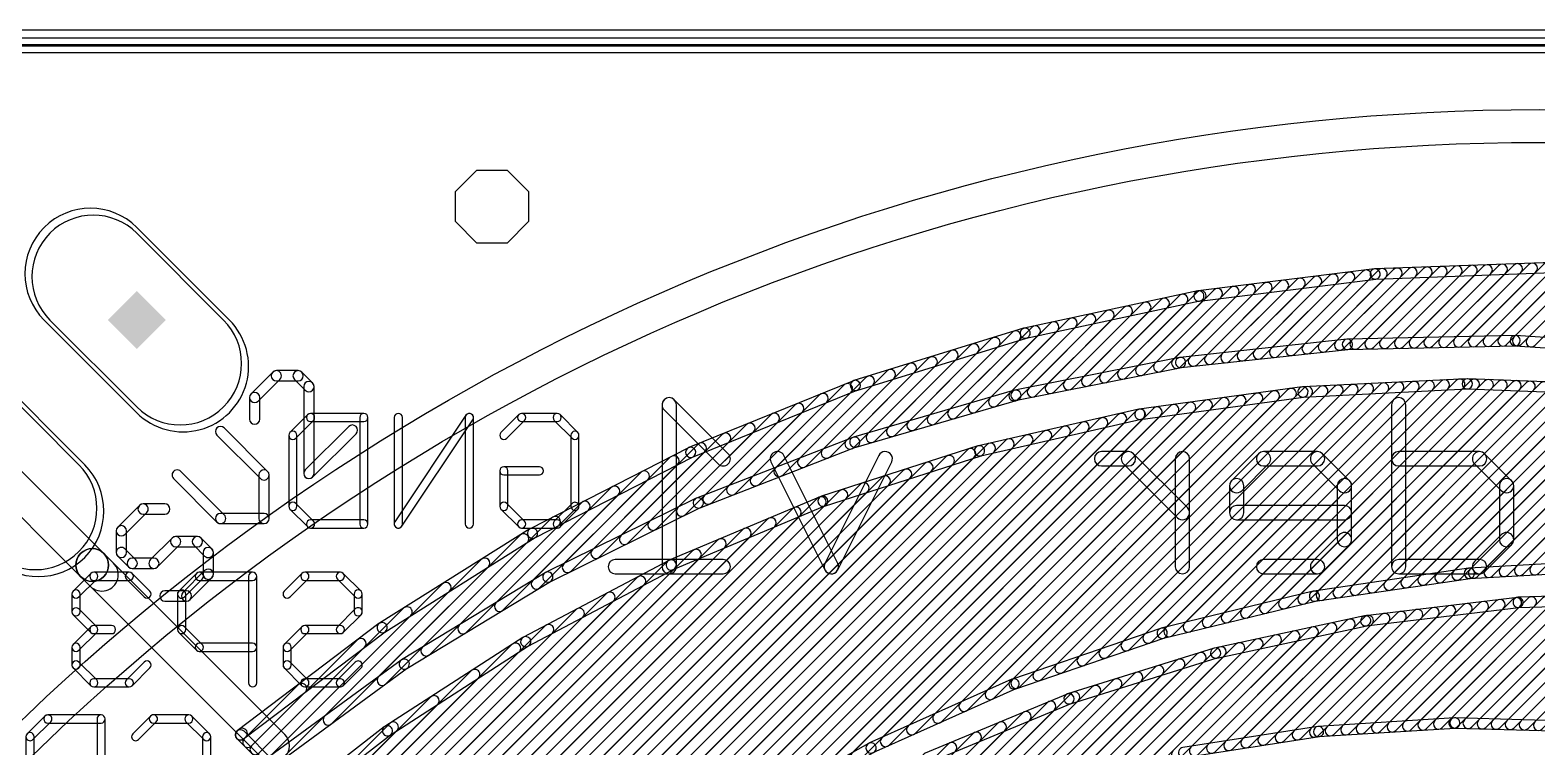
# Model space of a CAD drawing. Extents: x -0.1 to 56.1, y -0.1 to 56.2.
# Drawn here: x 9.27 to 27.97, y 47.3 to 56.19 of the extents above; entities that cross this region are included whole.
import ezdxf

# ---------------------------------------------------------------- set-up
doc = ezdxf.new("R2010")
doc.units = 0
for name, color, linetype in [('1', 22, 'CONTINUOUS'), ('16', 175, 'CONTINUOUS'), ('17', 82, 'CONTINUOUS'), ('18', 82, 'CONTINUOUS'), ('20', 7, 'CONTINUOUS'), ('22', 253, 'CONTINUOUS'), ('25', 253, 'CONTINUOUS'), ('29', 253, 'CONTINUOUS'), ('30', 253, 'CONTINUOUS'), ('41', 22, 'CONTINUOUS'), ('51', 253, 'CONTINUOUS')]:
    doc.layers.add(name, color=color, linetype=linetype)

# ---------------------------------------------------------------- blocks, each defined once
blk = doc.blocks.new('PIE')
blk.add_circle((0, 0), 0.5)
blk = doc.blocks.new('RECT')
blk.add_solid([(-0.5, -0.5), (0.5, -0.5), (-0.5, 0.5), (0.5, 0.5)])
blk = doc.blocks.new('LONGP100')
blk.add_lwpolyline([(-0.5, -0.5), (0.5, -0.5, 1), (0.5, 0.5), (-0.5, 0.5, 1)], format="xyb", close=True)
blk = doc.blocks.new('OCTAGONV')
blk.add_lwpolyline([(-0.5, -0.2071), (-0.5, 0.2071), (-0.2071, 0.5), (0.2071, 0.5), (0.5, 0.2071), (0.5, -0.2071), (0.2071, -0.5), (-0.2071, -0.5)], close=True)

msp = doc.modelspace()

# ---------------------------------------------------------------- linework, layer by layer
at = {"layer": '1'}
for points in [[(0, 55.9111), (56, 55.9111, 1), (56, 56.0889), (0, 56.0889, 1)], [(28.161, 53.3075), (25.9578, 53.2268, 1), (25.9625, 53.0999), (28.1657, 53.1806, 1)], [(26.8573, 52.2714), (27.769, 53.1831, 1), (27.6791, 53.2729), (26.7675, 52.3612, 1)], [(27.0409, 52.2754), (27.9554, 53.1899, 1), (27.8656, 53.2797), (26.951, 52.3652, 1)], [(27.2244, 52.2793), (28.1418, 53.1967, 1), (28.052, 53.2865), (27.1346, 52.3691, 1)], [(27.4079, 52.2832), (28.3183, 53.1936, 1), (28.2285, 53.2834), (27.3181, 52.373, 1)], [(27.5915, 52.2872), (28.4892, 53.1849, 1), (28.3994, 53.2747), (27.5017, 52.377, 1)], [(25.9523, 53.2263), (23.7645, 52.9539, 1), (23.7802, 52.8279), (25.968, 53.1003, 1)], [(24.1526, 52.0812), (25.0739, 53.0025, 1), (24.9841, 53.0923), (24.0628, 52.171, 1)], [(24.3542, 52.1032), (25.279, 53.028, 1), (25.1892, 53.1178), (24.2644, 52.193, 1)], [(24.5558, 52.1252), (25.4842, 53.0536, 1), (25.3944, 53.1434), (24.466, 52.215, 1)], [(24.7574, 52.1472), (25.6893, 53.0791, 1), (25.5995, 53.1689), (24.6676, 52.237, 1)], [(24.9591, 52.1692), (25.8945, 53.1047, 1), (25.8047, 53.1945), (24.8692, 52.259, 1)], [(25.1607, 52.1912), (26.091, 53.1216, 1), (26.0012, 53.2114), (25.0709, 52.281, 1)], [(25.3623, 52.2132), (26.2774, 53.1284, 1), (26.1876, 53.2182), (25.2725, 52.303, 1)], [(25.5639, 52.2352), (26.4639, 53.1352, 1), (26.3741, 53.225), (25.4741, 52.325, 1)], [(25.7561, 52.2478), (26.6503, 53.1421, 1), (26.5605, 53.2319), (25.6663, 52.3376, 1)], [(25.9396, 52.2518), (26.8368, 53.1489, 1), (26.747, 53.2387), (25.8498, 52.3416, 1)], [(26.1232, 52.2557), (27.0232, 53.1557, 1), (26.9334, 53.2455), (26.0334, 52.3455, 1)], [(26.3067, 52.2596), (27.2096, 53.1626, 1), (27.1198, 53.2524), (26.2169, 52.3494, 1)], [(26.4902, 52.2636), (27.3961, 53.1694, 1), (27.3063, 53.2592), (26.4004, 52.3534, 1)], [(26.6738, 52.2675), (27.5825, 53.1762, 1), (27.4927, 53.266), (26.584, 52.3573, 1)], [(27.7724, 52.2885), (28.6602, 53.1763, 1), (28.5704, 53.2661), (27.6826, 52.3783, 1)], [(27.9409, 52.2774), (28.8311, 53.1676, 1), (28.7413, 53.2574), (27.8511, 52.3672, 1)], [(23.7591, 52.953), (21.6034, 52.4909, 1), (21.63, 52.3667), (23.7857, 52.8288, 1)], [(22.8708, 51.8771), (23.8429, 52.8492, 1), (23.7531, 52.939), (22.781, 51.9669, 1)], [(23.0949, 51.9215), (24.0481, 52.8747, 1), (23.9583, 52.9645), (23.0051, 52.0113, 1)], [(23.319, 51.966), (24.2532, 52.9003, 1), (24.1634, 52.9901), (23.2292, 52.0558, 1)], [(23.5431, 52.0105), (24.4584, 52.9258, 1), (24.3686, 53.0156), (23.4533, 52.1003, 1)], [(23.7494, 52.0372), (24.6636, 52.9514, 1), (24.5737, 53.0412), (23.6596, 52.127, 1)], [(23.951, 52.0592), (24.8687, 52.9769, 1), (24.7789, 53.0667), (23.8612, 52.149, 1)], [(21.9745, 51.6991), (22.9314, 52.6561, 1), (22.8416, 52.7459), (21.8847, 51.7889, 1)], [(22.1986, 51.7436), (23.16, 52.7051, 1), (23.0702, 52.7949), (22.1088, 51.8334, 1)], [(22.4227, 51.7881), (23.3886, 52.7541, 1), (23.2988, 52.8439), (22.3329, 51.8779, 1)], [(22.6467, 51.8326), (23.6173, 52.8031, 1), (23.5275, 52.8929), (22.5569, 51.9224, 1)], [(21.0169, 51.46), (22.017, 52.4601, 1), (21.9272, 52.5499), (20.9271, 51.5498, 1)], [(21.2702, 51.5337), (22.2456, 52.5091, 1), (22.1558, 52.5989), (21.1804, 51.6235, 1)], [(21.5236, 51.6074), (22.4742, 52.5581, 1), (22.3844, 52.6479), (21.4338, 51.6972, 1)], [(21.7504, 51.6546), (22.7028, 52.6071, 1), (22.613, 52.6969), (21.6606, 51.7444, 1)], [(21.598, 52.4895), (19.4908, 51.8412, 1), (19.5281, 51.7198), (21.6353, 52.3681, 1)], [(20.2569, 51.2388), (21.2866, 52.2685, 1), (21.1968, 52.3583), (20.1671, 51.3286, 1)], [(20.5102, 51.3125), (21.546, 52.3483, 1), (21.4562, 52.4381), (20.4204, 51.4023, 1)], [(20.7635, 51.3862), (21.7884, 52.411, 1), (21.6986, 52.5008), (20.6737, 51.476, 1)], [(25.6173, 52.2272), (27.6996, 52.2718, 1), (27.6969, 52.3988), (25.6146, 52.3542, 1)], [(27.6941, 52.272), (29.7724, 52.1349, 1), (29.7807, 52.2616), (27.7024, 52.3987, 1)], [(19.7502, 51.0913), (20.7678, 52.1089, 1), (20.678, 52.1987), (19.6604, 51.1811, 1)], [(20.0035, 51.165), (21.0272, 52.1887, 1), (20.9374, 52.2785), (19.9137, 51.2548, 1)], [(23.5523, 52.0016), (25.6228, 52.2276, 1), (25.609, 52.3538), (23.5385, 52.1279, 1)], [(19.1951, 50.8954), (20.249, 51.9493, 1), (20.1592, 52.0391), (19.1053, 50.9852, 1)], [(19.4888, 51.0095), (20.5084, 52.0291, 1), (20.4186, 52.1189), (19.399, 51.0993, 1)], [(21.5148, 51.597), (23.5578, 52.0025, 1), (23.533, 52.1271), (21.4901, 51.7215, 1)], [(19.4855, 51.8394), (17.4428, 51.0099, 1), (17.4906, 50.8923), (19.5333, 51.7217, 1)], [(18.3141, 50.5532), (19.457, 51.6961, 1), (19.3672, 51.7859), (18.2243, 50.643, 1)], [(18.6078, 50.6673), (19.7302, 51.7897, 1), (19.6404, 51.8795), (18.518, 50.7571, 1)], [(18.9014, 50.7814), (19.9896, 51.8695, 1), (19.8998, 51.9593), (18.8116, 50.8712, 1)], [(22.6412, 48.4145), (25.9215, 51.6948, 1), (25.8317, 51.7846), (22.5514, 48.5043, 1)], [(22.9142, 48.5079), (26.1104, 51.7041, 1), (26.0206, 51.7939), (22.8244, 48.5977, 1)], [(23.1872, 48.6013), (26.2993, 51.7134, 1), (26.2094, 51.8032), (23.0974, 48.6911, 1)], [(23.4474, 48.6819), (26.4881, 51.7226, 1), (26.3983, 51.8124), (23.3576, 48.7717, 1)], [(23.6846, 48.7395), (26.677, 51.7319, 1), (26.5872, 51.8217), (23.5948, 48.8293, 1)], [(23.9218, 48.7971), (26.8659, 51.7412, 1), (26.7761, 51.831), (23.832, 48.8869, 1)], [(24.159, 48.8547), (27.0548, 51.7505, 1), (26.965, 51.8403), (24.0692, 48.9445, 1)], [(24.3962, 48.9123), (27.2356, 51.7517, 1), (27.1458, 51.8415), (24.3064, 49.0021, 1)], [(24.6334, 48.9699), (27.4086, 51.7451, 1), (27.3188, 51.8349), (24.5436, 49.0597, 1)], [(24.8706, 49.0275), (27.5816, 51.7385, 1), (27.4918, 51.8283), (24.7808, 49.1173, 1)], [(25.1079, 49.0851), (27.7546, 51.7319, 1), (27.6648, 51.8217), (25.0181, 49.1749, 1)], [(25.0672, 51.6364), (27.1064, 51.7365, 1), (27.1002, 51.8634), (25.061, 51.7633, 1)], [(25.3346, 49.1323), (27.9276, 51.7252, 1), (27.8378, 51.8151), (25.2448, 49.2221, 1)], [(25.5454, 49.1635), (28.1006, 51.7186, 1), (28.0108, 51.8084), (25.4556, 49.2533, 1)], [(25.7562, 49.1946), (28.2735, 51.712, 1), (28.1837, 51.8018), (25.6664, 49.2844, 1)], [(25.9669, 49.2258), (28.4465, 51.7054, 1), (28.3567, 51.7952), (25.8771, 49.3156, 1)], [(26.1777, 49.257), (28.6195, 51.6988, 1), (28.5297, 51.7886), (26.0879, 49.3468, 1)], [(26.3885, 49.2881), (28.7925, 51.6922, 1), (28.7027, 51.782), (26.2987, 49.3779, 1)], [(27.1009, 51.7365), (29.141, 51.6585, 1), (29.1459, 51.7854), (27.1057, 51.8634, 1)], [(18.0204, 50.4391), (19.1546, 51.5733, 1), (19.0648, 51.6631), (17.9306, 50.5289, 1)], [(19.5204, 51.0162), (21.5202, 51.5983, 1), (21.4847, 51.7202), (19.4849, 51.1382, 1)], [(19.9276, 47.3174), (24.131, 51.5208, 1), (24.0412, 51.6106), (19.8378, 47.4072, 1)], [(20.2529, 47.4631), (24.3392, 51.5494, 1), (24.2494, 51.6392), (20.1631, 47.5529, 1)], [(20.5782, 47.6088), (24.5473, 51.5779, 1), (24.4575, 51.6677), (20.4884, 47.6986, 1)], [(20.9035, 47.7544), (24.7555, 51.6065, 1), (24.6657, 51.6963), (20.8137, 47.8442, 1)], [(21.2288, 47.9001), (24.9637, 51.635, 1), (24.8738, 51.7248), (21.139, 47.9899, 1)], [(21.5491, 48.0409), (25.166, 51.6577, 1), (25.0762, 51.7476), (21.4593, 48.1307, 1)], [(21.8222, 48.1343), (25.3549, 51.667, 1), (25.2651, 51.7568), (21.7324, 48.2241, 1)], [(22.0952, 48.2277), (25.5437, 51.6763, 1), (25.4539, 51.7661), (22.0054, 48.3175, 1)], [(22.3682, 48.3211), (25.7326, 51.6856, 1), (25.6428, 51.7754), (22.2784, 48.4109, 1)], [(23.0501, 51.3595), (25.0727, 51.6369, 1), (25.0555, 51.7628), (23.0328, 51.4853, 1)], [(26.5992, 49.3193), (28.9655, 51.6856, 1), (28.8757, 51.7754), (26.5094, 49.4091, 1)], [(26.81, 49.3505), (29.1385, 51.6789, 1), (29.0487, 51.7687), (26.7202, 49.4403, 1)], [(27.0208, 49.3816), (29.3019, 51.6627, 1), (29.2121, 51.7525), (26.931, 49.4714, 1)], [(27.2259, 49.4072), (29.4614, 51.6426, 1), (29.3716, 51.7324), (27.1361, 49.497, 1)], [(27.4161, 49.4177), (29.6209, 51.6225, 1), (29.531, 51.7123), (27.3263, 49.5075, 1)], [(27.6062, 49.4283), (29.7803, 51.6024, 1), (29.6905, 51.6922), (27.5164, 49.5181, 1)], [(27.7964, 49.4388), (29.9398, 51.5822, 1), (29.85, 51.672), (27.7066, 49.5286, 1)], [(27.9865, 49.4493), (30.0993, 51.5621, 1), (30.0095, 51.6519), (27.8967, 49.5391, 1)], [(17.2866, 45.7541), (22.8582, 51.3256, 1), (22.7684, 51.4154), (17.1968, 45.8439, 1)], [(17.3975, 50.1755), (18.5498, 51.3278, 1), (18.46, 51.4176), (17.3077, 50.2653, 1)], [(17.7267, 50.3251), (18.8522, 51.4505, 1), (18.7624, 51.5403), (17.6369, 50.4149, 1)], [(17.8658, 46.1536), (23.0902, 51.378, 1), (23.0004, 51.4678), (17.776, 46.2434, 1)], [(18.3317, 46.4399), (23.2984, 51.4066, 1), (23.2086, 51.4964), (18.2419, 46.5297, 1)], [(18.7424, 46.671), (23.5066, 51.4351, 1), (23.4168, 51.525), (18.6526, 46.7608, 1)], [(19.153, 46.902), (23.7147, 51.4637, 1), (23.6249, 51.5535), (19.0632, 46.9918, 1)], [(19.5637, 47.133), (23.9229, 51.4923, 1), (23.8331, 51.5821), (19.4739, 47.2229, 1)], [(21.0647, 50.9078), (23.0555, 51.3605, 1), (23.0273, 51.4843), (21.0365, 51.0317, 1)], [(4.9814, 33.9877), (22.1608, 51.1671, 1), (22.071, 51.2569), (4.8916, 34.0775, 1)], [(15.8427, 44.6693), (22.3933, 51.2199, 1), (22.3035, 51.3097), (15.7529, 44.7591, 1)], [(16.7075, 45.3545), (22.6258, 51.2728, 1), (22.536, 51.3626), (16.6177, 45.4443, 1)], [(17.0435, 50.0011), (18.2474, 51.205, 1), (18.1576, 51.2948), (16.9537, 50.0909, 1)], [(5.0334, 34.2192), (21.9284, 51.1142, 1), (21.8386, 51.204), (4.9436, 34.309, 1)], [(5.0853, 34.4508), (21.6959, 51.0614, 1), (21.6061, 51.1512), (4.9955, 34.5406, 1)], [(5.1373, 34.6823), (21.4635, 51.0085, 1), (21.3737, 51.0983), (5.0475, 34.7721, 1)], [(5.1892, 34.9139), (21.231, 50.9556, 1), (21.1412, 51.0454), (5.0994, 35.0037, 1)], [(16.3355, 49.6523), (17.6427, 50.9594, 1), (17.5529, 51.0492), (16.2457, 49.7421, 1)], [(16.6895, 49.8267), (17.9451, 51.0822, 1), (17.8553, 51.172), (16.5997, 49.9165, 1)], [(17.5841, 50.2639), (19.5256, 51.018, 1), (19.4796, 51.1364), (17.5381, 50.3823, 1)], [(5.2613, 35.1656), (20.9851, 50.8894, 1), (20.8953, 50.9792), (5.1715, 35.2554, 1)], [(5.3451, 35.429), (20.7205, 50.8044, 1), (20.6307, 50.8942), (5.2553, 35.5188, 1)], [(8.6524, 50.6524), (9.8958, 49.4089, 1), (10.1832, 49.6963), (8.9397, 50.9397, 1)], [(17.4378, 51.0076), (15.4751, 50.0033, 1), (15.533, 49.8903), (17.4956, 50.8946, 1)], [(15.9815, 49.4779), (17.3032, 50.7996, 1), (17.2134, 50.8894), (15.8917, 49.5677, 1)], [(19.1262, 50.2848), (21.07, 50.9093, 1), (21.0312, 51.0302), (19.0874, 50.4057, 1)], [(5.4289, 35.6923), (20.4559, 50.7193, 1), (20.3661, 50.8091), (5.3391, 35.7821, 1)], [(5.5126, 35.9557), (20.1913, 50.6343, 1), (20.1015, 50.7241), (5.4228, 36.0455, 1)], [(15.5957, 49.2717), (16.9354, 50.6114, 1), (16.8456, 50.7012), (15.5059, 49.3615, 1)], [(5.5964, 36.2191), (19.9267, 50.5493, 1), (19.8369, 50.6391), (5.5066, 36.3089, 1)], [(5.6802, 36.4825), (19.662, 50.4643, 1), (19.5722, 50.5541), (5.5904, 36.5723, 1)], [(5.7639, 36.7458), (19.3974, 50.3793, 1), (19.3076, 50.4691), (5.6741, 36.8356, 1)], [(15.1395, 48.9951), (16.5676, 50.4231, 1), (16.4778, 50.5129), (15.0497, 49.0849, 1)], [(5.8588, 37.0203), (19.1296, 50.2911, 1), (19.0398, 50.3809), (5.769, 37.1101, 1)], [(14.6834, 48.7185), (16.1998, 50.2349, 1), (16.11, 50.3247), (14.5936, 48.8083, 1)], [(15.7208, 49.3457), (17.5892, 50.2661, 1), (17.533, 50.38), (15.6647, 49.4596, 1)], [(17.2495, 49.4952), (19.1314, 50.2867, 1), (19.0822, 50.4038), (17.2002, 49.6123, 1)], [(5.9874, 37.3285), (18.8196, 50.1607, 1), (18.7298, 50.2505), (5.8976, 37.4183, 1)], [(6.1159, 37.6366), (18.5096, 50.0303, 1), (18.4198, 50.1201), (6.0261, 37.7264, 1)], [(14.2272, 48.442), (15.8319, 50.0467, 1), (15.7421, 50.1365), (14.1374, 48.5318, 1)], [(6.2445, 37.9448), (18.1997, 49.9, 1), (18.1099, 49.9898), (6.1547, 38.0346, 1)], [(15.4703, 50.0006), (13.6027, 48.8291, 1), (13.6701, 48.7215), (15.5378, 49.893, 1)], [(13.6833, 48.0777), (15.4378, 49.8322, 1), (15.348, 49.922), (13.5935, 48.1675, 1)], [(6.373, 38.2529), (17.8897, 49.7696, 1), (17.7999, 49.8594), (6.2832, 38.3427, 1)], [(6.5016, 38.5611), (17.5797, 49.6392, 1), (17.4899, 49.729), (6.4118, 38.6509, 1)], [(12.4282, 47.4512), (10.1832, 49.6963, 1), (9.8958, 49.4089), (12.1409, 47.1639, 1)], [(10.3032, 49.5763), (10.1832, 49.6963, 1), (9.8958, 49.4089), (10.0158, 49.2889, 1)], [(6.6394, 38.8785), (17.2697, 49.5089, 1), (17.1799, 49.5987), (6.5496, 38.9683, 1)], [(13.0116, 47.5856), (14.9559, 49.5299, 1), (14.8661, 49.6197), (12.9218, 47.6754, 1)], [(15.4486, 48.5451), (17.2545, 49.4976, 1), (17.1952, 49.6099), (15.3894, 48.6574, 1)], [(29.0665, 49.6202), (27.1258, 49.5126, 1), (27.1328, 49.3858), (29.0735, 49.4934, 1)], [(6.8369, 39.2557), (16.8897, 49.3084, 1), (16.7999, 49.3982), (6.7471, 39.3455, 1)], [(13.9446, 48.2685), (15.7257, 49.3483, 1), (15.6598, 49.4569), (13.8788, 48.3771, 1)], [(27.12, 49.512), (25.1972, 49.2277, 1), (25.2158, 49.1021), (27.1386, 49.3864, 1)], [(7.0345, 39.6328), (16.5096, 49.1079, 1), (16.4198, 49.1977), (6.9446, 39.7226, 1)], [(12.3399, 47.0935), (14.4741, 49.2277, 1), (14.3843, 49.3175), (12.2501, 47.1833, 1)], [(25.1915, 49.2266), (23.3027, 48.7679, 1), (23.3327, 48.6445), (25.2215, 49.1032, 1)], [(27.1584, 47.5436), (28.6843, 49.0695, 1), (28.5945, 49.1593), (27.0686, 47.6334, 1)], [(27.333, 47.5386), (28.8692, 49.0748, 1), (28.7794, 49.1646), (27.2432, 47.6284, 1)], [(27.5077, 47.5337), (29.0541, 49.08, 1), (28.9643, 49.1698), (27.4179, 47.6235, 1)], [(27.6824, 47.5287), (29.2389, 49.0853, 1), (29.1491, 49.1751), (27.5926, 47.6185, 1)], [(29.637, 49.2064), (27.7326, 49.152, 1), (27.7362, 49.0251), (29.6406, 49.0794, 1)], [(27.857, 47.5238), (29.4238, 49.0906, 1), (29.334, 49.1804), (27.7672, 47.6136, 1)], [(28.0317, 47.5188), (29.6087, 49.0959, 1), (29.5189, 49.1857), (27.9419, 47.6086, 1)], [(7.232, 40.0099), (16.1295, 48.9074, 1), (16.0397, 48.9972), (7.1422, 40.0997, 1)], [(12.1951, 47.1283), (13.9922, 48.9254, 1), (13.9024, 49.0152), (12.1053, 47.2181, 1)], [(25.0396, 47.4005), (26.5325, 48.8934, 1), (26.4427, 48.9832), (24.9498, 47.4903, 1)], [(25.2524, 47.4336), (26.7368, 48.918, 1), (26.647, 49.0078), (25.1626, 47.5234, 1)], [(25.4491, 47.4507), (26.941, 48.9426, 1), (26.8512, 49.0324), (25.3593, 47.5405, 1)], [(25.6408, 47.4628), (27.1452, 48.9672, 1), (27.0554, 49.057), (25.551, 47.5526, 1)], [(25.8325, 47.4749), (27.3494, 48.9918, 1), (27.2596, 49.0816), (25.7427, 47.5647, 1)], [(27.7268, 49.1516), (25.8353, 48.9236, 1), (25.8505, 48.7975), (27.742, 49.0255, 1)], [(26.0242, 47.487), (27.5536, 49.0165, 1), (27.4638, 49.1063), (25.9344, 47.5768, 1)], [(26.2159, 47.4991), (27.7579, 49.0411, 1), (27.6681, 49.1309), (26.1261, 47.5889, 1)], [(26.4076, 47.5112), (27.9448, 49.0484, 1), (27.855, 49.1382), (26.3178, 47.601, 1)], [(26.5993, 47.5233), (28.1297, 49.0537, 1), (28.0399, 49.1435), (26.5095, 47.6131, 1)], [(26.7911, 47.5355), (28.3145, 49.0589, 1), (28.2247, 49.1487), (26.7013, 47.6253, 1)], [(26.9828, 47.5476), (28.4994, 49.0642, 1), (28.4096, 49.154), (26.893, 47.6374, 1)], [(7.4295, 40.387), (15.7494, 48.7069, 1), (15.6596, 48.7967), (7.3397, 40.4768, 1)], [(13.5981, 48.8259), (11.8397, 47.4961, 1), (11.9163, 47.3948), (13.6747, 48.7246, 1)], [(23.9759, 47.2348), (25.4664, 48.7252, 1), (25.3766, 48.815), (23.8861, 47.3246, 1)], [(25.8295, 48.9226), (23.9667, 48.5229, 1), (23.9934, 48.3987), (25.8562, 48.7985, 1)], [(24.1887, 47.2679), (25.6951, 48.7743, 1), (25.6052, 48.8641), (24.0989, 47.3577, 1)], [(24.4014, 47.3011), (25.9199, 48.8195, 1), (25.8301, 48.9093), (24.3116, 47.3909, 1)], [(24.6141, 47.3342), (26.1241, 48.8441, 1), (26.0343, 48.934), (24.5243, 47.424, 1)], [(24.8269, 47.3673), (26.3283, 48.8688, 1), (26.2385, 48.9586), (24.7371, 47.4571, 1)], [(12.1053, 47.2181), (13.4199, 48.5327, 1), (13.3301, 48.6225), (12.0155, 47.3079, 1)], [(13.7375, 47.4416), (15.4534, 48.5479, 1), (15.3846, 48.6546), (13.6687, 47.5483, 1)], [(23.2972, 48.7663), (21.4581, 48.1371, 1), (21.4993, 48.017), (23.3383, 48.6462, 1)], [(23.0609, 47.0382), (24.5517, 48.529, 1), (24.4619, 48.6188), (22.9711, 47.128, 1)], [(23.3007, 47.0984), (24.7804, 48.578, 1), (24.6905, 48.6678), (23.2109, 47.1882, 1)], [(23.5405, 47.1586), (25.009, 48.6271, 1), (24.9192, 48.7169), (23.4507, 47.2484, 1)], [(23.7632, 47.2017), (25.2377, 48.6762, 1), (25.1479, 48.766), (23.6734, 47.2915, 1)], [(7.6687, 40.8059), (15.3381, 48.4752, 1), (15.2483, 48.565), (7.5789, 40.8957, 1)], [(23.9611, 48.5214), (22.1426, 47.9533, 1), (22.1804, 47.8321), (23.999, 48.4002, 1)], [(22.3415, 46.8576), (23.843, 48.3591, 1), (23.7532, 48.4489), (22.2517, 46.9474, 1)], [(22.5813, 46.9178), (24.0943, 48.4308, 1), (24.0045, 48.5206), (22.4915, 47.0076, 1)], [(22.8211, 46.978), (24.323, 48.4799, 1), (24.2332, 48.5697), (22.7313, 47.0678, 1)], [(7.9888, 41.3056), (14.8326, 48.1493, 1), (14.7428, 48.2391), (7.899, 41.3954, 1)], [(12.269, 47.0407), (13.9492, 48.2716, 1), (13.8742, 48.374), (12.194, 47.1431, 1)], [(21.8429, 46.7183), (23.3206, 48.1959, 1), (23.2308, 48.2857), (21.7531, 46.8081, 1)], [(22.1017, 46.7974), (23.5818, 48.2775, 1), (23.492, 48.3673), (22.0119, 46.8872, 1)], [(12.0155, 47.3079), (12.683, 47.9754, 1), (12.5932, 48.0652), (11.9257, 47.3977, 1)], [(21.4527, 48.135), (19.6788, 47.3406, 1), (19.7308, 47.2247), (21.5047, 48.0191, 1)], [(21.013, 46.4272), (22.5369, 47.9511, 1), (22.4471, 48.0409), (20.9232, 46.517, 1)], [(21.2897, 46.5242), (22.7982, 48.0327, 1), (22.7083, 48.1225), (21.1999, 46.614, 1)], [(21.5663, 46.6212), (23.0594, 48.1143, 1), (22.9696, 48.2041), (21.4765, 46.711, 1)], [(8.309, 41.8053), (14.327, 47.8234, 1), (14.2372, 47.9132), (8.2192, 41.8951, 1)], [(22.1371, 47.9513), (20.378, 47.2196, 1), (20.4268, 47.1023), (22.1859, 47.8341, 1)], [(20.7364, 46.3301), (22.2757, 47.8695, 1), (22.1859, 47.9593), (20.6466, 46.4199, 1)], [(20.1432, 46.0961), (21.6729, 47.6259, 1), (21.5831, 47.7157), (20.0534, 46.186, 1)], [(20.4598, 46.2331), (21.9805, 47.7538, 1), (21.8907, 47.8436), (20.37, 46.3229, 1)], [(8.6291, 42.305), (13.8215, 47.4975, 1), (13.7317, 47.5873), (8.5393, 42.3948, 1)], [(11.8331, 47.4005), (12.1866, 47.047, 1), (12.2764, 47.1368), (11.9229, 47.4903, 1)], [(11.9257, 47.3977), (11.9461, 47.4181, 1), (11.8563, 47.5079), (11.8359, 47.4875, 1)], [(12.129, 46.1932), (13.742, 47.4448, 1), (13.6642, 47.5451), (12.0512, 46.2935, 1)], [(19.8124, 45.9449), (21.3654, 47.498, 1), (21.2756, 47.5878), (19.7226, 46.0347, 1)], [(23.5936, 47.1629), (25.2677, 47.4236, 1), (25.2481, 47.5491), (23.5741, 47.2884, 1)], [(25.2619, 47.423), (26.9527, 47.5298, 1), (26.9447, 47.6565), (25.2539, 47.5497, 1)], [(26.9469, 47.5297), (28.6405, 47.4817, 1), (28.6441, 47.6086), (26.9505, 47.6566, 1)], [(19.6737, 47.338), (17.9797, 46.3849, 1), (18.042, 46.2742), (19.7359, 47.2273, 1)], [(19.1507, 45.6424), (20.7503, 47.2421, 1), (20.6605, 47.3319), (19.0609, 45.7322, 1)], [(19.4815, 45.7937), (21.0579, 47.37, 1), (20.9681, 47.4598), (19.3917, 45.8835, 1)]]:
    msp.add_lwpolyline(points, format="xyb", close=True, dxfattribs=at)
at = {"layer": '16'}
msp.add_lwpolyline([(0, 56.0111), (56, 56.0111, 1), (56, 56.1889), (0, 56.1889, 1)], format="xyb", close=True, dxfattribs=at)
at = {"layer": '20'}
msp.add_lwpolyline([(51, 56.005), (4.9, 56.005, 1), (4.9, 55.995), (51, 55.995, 1)], format="xyb", close=True, dxfattribs=at)
at = {"layer": '22'}
for points in [[(17.9323, 50.9338), (17.2629, 51.6033, 1), (17.1372, 51.4776), (17.8066, 50.8081, 1)], [(17.1112, 51.5404), (17.1112, 49.5321, 1), (17.2889, 49.5321), (17.2889, 51.5404, 1)], [(26.1633, 51.5404), (26.1633, 49.5321, 1), (26.3411, 49.5321), (26.3411, 51.5404, 1)], [(12.5644, 51.1265), (12.7847, 51.3468, 1), (12.7129, 51.4186), (12.4925, 51.1983, 1)], [(12.7488, 51.3319), (13.4098, 51.3319, 1), (13.4098, 51.4335), (12.7488, 51.4335, 1)], [(13.359, 51.3827), (13.359, 50.0608, 1), (13.4606, 50.0608), (13.4606, 51.3827, 1)], [(14.6772, 51.4109), (13.7959, 50.089, 1), (13.8805, 50.0326), (14.7617, 51.3545, 1)], [(13.889, 50.0608), (13.889, 51.3827, 1), (13.7874, 51.3827), (13.7874, 50.0608, 1)], [(14.7703, 50.0608), (14.7703, 51.3827, 1), (14.6687, 51.3827), (14.6687, 50.0608, 1)], [(15.1838, 51.1265), (15.4042, 51.3468, 1), (15.3323, 51.4186), (15.112, 51.1983, 1)], [(15.3682, 51.3319), (15.8089, 51.3319, 1), (15.8089, 51.4335), (15.3682, 51.4335, 1)], [(15.773, 51.3468), (15.9933, 51.1265, 1), (16.0651, 51.1983), (15.8448, 51.4186, 1)], [(12.5793, 50.2811), (12.5793, 51.1624, 1), (12.4777, 51.1624), (12.4777, 50.2811, 1)], [(15.9784, 51.1624), (15.9784, 50.2811, 1), (16.08, 50.2811), (16.08, 51.1624, 1)], [(19.2909, 49.5719), (18.6215, 50.9107, 1), (18.4625, 50.8312), (19.1319, 49.4923, 1)], [(19.8013, 50.9107), (19.1319, 49.5719, 1), (19.2909, 49.4923), (19.9604, 50.8312, 1)], [(22.8989, 50.9599), (22.5642, 50.9599, 1), (22.5642, 50.7821), (22.8989, 50.7821, 1)], [(23.6312, 50.2644), (22.9618, 50.9338, 1), (22.8361, 50.8081), (23.5055, 50.1387, 1)], [(23.6573, 49.5321), (23.6573, 50.871, 1), (23.4795, 50.871), (23.4795, 49.5321, 1)], [(24.5127, 50.9338), (24.178, 50.5991, 1), (24.3037, 50.4734), (24.6384, 50.8081, 1)], [(25.245, 50.9599), (24.5756, 50.9599, 1), (24.5756, 50.7821), (25.245, 50.7821, 1)], [(25.6426, 50.5991), (25.3079, 50.9338, 1), (25.1821, 50.8081), (25.5169, 50.4734, 1)], [(27.2564, 50.9599), (26.2522, 50.9599, 1), (26.2522, 50.7821), (27.2564, 50.7821, 1)], [(27.6539, 50.5991), (27.3192, 50.9338, 1), (27.1935, 50.8081), (27.5282, 50.4734, 1)], [(15.1987, 50.2811), (15.1987, 50.7218, 1), (15.0971, 50.7218), (15.0971, 50.2811, 1)], [(15.1479, 50.671), (15.5886, 50.671, 1), (15.5886, 50.7726), (15.1479, 50.7726, 1)], [(24.1519, 50.5363), (24.1519, 50.2015, 1), (24.3297, 50.2015), (24.3297, 50.5363, 1)], [(25.6686, 49.8668), (25.6686, 50.5363, 1), (25.4908, 50.5363), (25.4908, 49.8668, 1)], [(27.68, 49.8668), (27.68, 50.5363, 1), (27.5022, 50.5363), (27.5022, 49.8668, 1)], [(12.7847, 50.0967), (12.5644, 50.317, 1), (12.4925, 50.2452), (12.7129, 50.0249, 1)], [(15.4042, 50.0967), (15.1838, 50.317, 1), (15.112, 50.2452), (15.3323, 50.0249, 1)], [(15.9933, 50.317), (15.773, 50.0967, 1), (15.8448, 50.0249), (16.0651, 50.2452, 1)], [(13.4098, 50.1116), (12.7488, 50.1116, 1), (12.7488, 50.01), (13.4098, 50.01, 1)], [(15.8089, 50.1116), (15.3682, 50.1116, 1), (15.3682, 50.01), (15.8089, 50.01, 1)], [(24.2408, 50.1126), (25.5797, 50.1126, 1), (25.5797, 50.2904), (24.2408, 50.2904, 1)], [(25.3079, 49.4692), (25.6426, 49.804, 1), (25.5169, 49.9297), (25.1821, 49.595, 1)], [(27.3192, 49.4692), (27.6539, 49.804, 1), (27.5282, 49.9297), (27.1935, 49.595, 1)], [(17.8695, 49.621), (16.5306, 49.621, 1), (16.5306, 49.4432), (17.8695, 49.4432, 1)], [(24.5756, 49.4432), (25.245, 49.4432, 1), (25.245, 49.621), (24.5756, 49.621, 1)], [(26.2522, 49.4432), (27.2564, 49.4432, 1), (27.2564, 49.621), (26.2522, 49.621, 1)], [(10.0229, 49.4486), (9.8025, 49.2283, 1), (9.8744, 49.1565), (10.0947, 49.3768, 1)], [(10.4994, 49.4635), (10.0588, 49.4635, 1), (10.0588, 49.3619), (10.4994, 49.3619, 1)], [(10.7557, 49.2283), (10.5354, 49.4486, 1), (10.4635, 49.3768), (10.6838, 49.1565, 1)], [(11.3326, 49.4486), (11.1123, 49.2283, 1), (11.1841, 49.1565), (11.4044, 49.3768, 1)], [(12.0295, 49.4635), (11.3685, 49.4635, 1), (11.3685, 49.3619), (12.0295, 49.3619, 1)], [(12.0803, 48.0908), (12.0803, 49.4127, 1), (11.9787, 49.4127), (11.9787, 48.0908, 1)], [(12.4938, 49.1565), (12.7142, 49.3768, 1), (12.6423, 49.4486), (12.422, 49.2283, 1)], [(12.6782, 49.3619), (13.1189, 49.3619, 1), (13.1189, 49.4635), (12.6782, 49.4635, 1)], [(13.083, 49.3768), (13.3033, 49.1565, 1), (13.3751, 49.2283), (13.1548, 49.4486, 1)], [(9.7877, 49.1924), (9.7877, 48.9721, 1), (9.8893, 48.9721), (9.8893, 49.1924, 1)], [(11.0974, 49.1924), (11.0974, 48.7518, 1), (11.199, 48.7518), (11.199, 49.1924, 1)], [(13.2884, 49.1924), (13.2884, 48.9721, 1), (13.39, 48.9721), (13.39, 49.1924, 1)], [(9.8025, 48.9362), (10.0229, 48.7158, 1), (10.0947, 48.7877), (9.8744, 49.008, 1)], [(13.3033, 49.008), (13.083, 48.7877, 1), (13.1548, 48.7158), (13.3751, 48.9362, 1)], [(10.0229, 48.7877), (9.8025, 48.5674, 1), (9.8744, 48.4955), (10.0947, 48.7158, 1)], [(10.0588, 48.701), (10.2791, 48.701, 1), (10.2791, 48.8026), (10.0588, 48.8026, 1)], [(11.1123, 48.7158), (11.3326, 48.4955, 1), (11.4044, 48.5674), (11.1841, 48.7877, 1)], [(12.6423, 48.7877), (12.422, 48.5674, 1), (12.4938, 48.4955), (12.7142, 48.7158, 1)], [(13.1189, 48.8026), (12.6782, 48.8026, 1), (12.6782, 48.701), (13.1189, 48.701, 1)], [(9.7877, 48.5314), (9.7877, 48.3111, 1), (9.8893, 48.3111), (9.8893, 48.5314, 1)], [(11.3685, 48.4806), (12.0295, 48.4806, 1), (12.0295, 48.5822), (11.3685, 48.5822, 1)], [(12.4071, 48.5314), (12.4071, 48.3111, 1), (12.5087, 48.3111), (12.5087, 48.5314, 1)], [(9.8025, 48.2752), (10.0229, 48.0549, 1), (10.0947, 48.1267), (9.8744, 48.347, 1)], [(10.5354, 48.0549), (10.7557, 48.2752, 1), (10.6838, 48.347), (10.4635, 48.1267, 1)], [(12.422, 48.2752), (12.6423, 48.0549, 1), (12.7142, 48.1267), (12.4938, 48.347, 1)], [(13.1548, 48.0549), (13.3751, 48.2752, 1), (13.3033, 48.347), (13.083, 48.1267, 1)], [(10.0588, 48.04), (10.4994, 48.04, 1), (10.4994, 48.1416), (10.0588, 48.1416, 1)], [(12.6782, 48.04), (13.1189, 48.04, 1), (13.1189, 48.1416), (12.6782, 48.1416, 1)], [(9.4526, 47.6786), (9.2323, 47.4583, 1), (9.3041, 47.3865), (9.5244, 47.6068, 1)], [(10.1495, 47.6935), (9.4885, 47.6935, 1), (9.4885, 47.5919), (10.1495, 47.5919, 1)], [(10.2003, 46.3208), (10.2003, 47.6427, 1), (10.0987, 47.6427), (10.0987, 46.3208, 1)], [(10.6138, 47.3865), (10.8342, 47.6068, 1), (10.7623, 47.6786), (10.542, 47.4583, 1)], [(10.7982, 47.5919), (11.2389, 47.5919, 1), (11.2389, 47.6935), (10.7982, 47.6935, 1)], [(11.203, 47.6068), (11.4233, 47.3865, 1), (11.4951, 47.4583), (11.2748, 47.6786, 1)], [(9.2174, 47.4224), (9.2174, 46.9818, 1), (9.319, 46.9818), (9.319, 47.4224, 1)], [(11.4084, 47.4224), (11.4084, 47.2021, 1), (11.51, 47.2021), (11.51, 47.4224, 1)]]:
    msp.add_lwpolyline(points, format="xyb", close=True, dxfattribs=at)
at = {"layer": '25'}
for points in [[(12.2793, 51.9458), (12.0097, 51.6762, 1), (12.0995, 51.5864), (12.3691, 51.856, 1)], [(12.5939, 51.9644), (12.3242, 51.9644, 1), (12.3242, 51.8374), (12.5939, 51.8374, 1)], [(12.7736, 51.811), (12.6388, 51.9458, 1), (12.549, 51.856), (12.6838, 51.7212, 1)], [(12.7922, 50.6876), (12.7922, 51.7661, 1), (12.6652, 51.7661), (12.6652, 50.6876, 1)], [(11.9911, 51.6313), (11.9911, 51.3617, 1), (12.1181, 51.3617), (12.1181, 51.6313, 1)], [(12.2163, 50.7145), (11.6771, 51.2538, 1), (11.5873, 51.164), (12.1265, 50.6247, 1)], [(13.2231, 51.2717), (12.6838, 50.7325, 1), (12.7736, 50.6427), (13.3129, 51.1819, 1)], [(11.048, 50.6247), (11.5873, 50.0854, 1), (11.6771, 50.1752), (11.1378, 50.7145, 1)], [(12.2349, 50.1303), (12.2349, 50.6696, 1), (12.1079, 50.6696), (12.1079, 50.1303, 1)], [(10.6256, 50.2921), (10.3559, 50.0224, 1), (10.4457, 49.9326), (10.7154, 50.2023, 1)], [(10.9401, 50.3107), (10.6705, 50.3107, 1), (10.6705, 50.1837), (10.9401, 50.1837, 1)], [(11.6322, 50.0668), (12.1714, 50.0668, 1), (12.1714, 50.1938), (11.6322, 50.1938, 1)], [(10.3373, 49.9775), (10.3373, 49.7079, 1), (10.4643, 49.7079), (10.4643, 49.9775, 1)], [(10.3559, 49.663), (10.4907, 49.5282, 1), (10.5805, 49.618), (10.4457, 49.7528, 1)], [(10.8502, 49.5282), (11.1198, 49.7978, 1), (11.03, 49.8876), (10.7604, 49.618, 1)], [(11.0749, 49.7792), (11.3445, 49.7792, 1), (11.3445, 49.9062), (11.0749, 49.9062, 1)], [(11.2996, 49.7978), (11.4345, 49.663, 1), (11.5243, 49.7528), (11.3894, 49.8876, 1)], [(11.4159, 49.7079), (11.4159, 49.4383, 1), (11.5429, 49.4383), (11.5429, 49.7079, 1)], [(10.5356, 49.5096), (10.8053, 49.5096, 1), (10.8053, 49.6366), (10.5356, 49.6366, 1)], [(11.4345, 49.4832), (11.1648, 49.2135, 1), (11.2546, 49.1237), (11.5243, 49.3933, 1)], [(11.2097, 49.2321), (10.9401, 49.2321, 1), (10.9401, 49.1051), (11.2097, 49.1051, 1)]]:
    msp.add_lwpolyline(points, format="xyb", close=True, dxfattribs=at)
at = {"layer": '41'}
for radius in [27.2032, 26.7968]:
    msp.add_circle((28, 28), radius, dxfattribs=at)

# ---------------------------------------------------------------- block references
at = {"layer": '1', "xscale": 0.4064, "yscale": 0.4064}
msp.add_blockref('PIE', (10.0395, 49.5526), dxfattribs=at)
at = {"layer": '17', "xscale": 1.524, "yscale": 1.524, "rotation": 315}
for p in [(10.5921, 52.5921), (10.5921, 52.5921), (8.7961, 50.7961), (8.7961, 50.7961)]:
    msp.add_blockref('LONGP100', p, dxfattribs=at)
at = {"layer": '18', "xscale": 0.9048, "yscale": 0.9048}
msp.add_blockref('OCTAGONV', (15, 54), dxfattribs=at)
msp.add_blockref('OCTAGONV', (15, 54), dxfattribs=at)
at = {"layer": '29', "xscale": 1.6256, "yscale": 1.6256, "rotation": 315}
for p in [(10.5921, 52.5921), (8.7961, 50.7961)]:
    msp.add_blockref('LONGP100', p, dxfattribs=at)
at = {"layer": '30', "xscale": 1.6256, "yscale": 1.6256, "rotation": 315}
for p in [(10.5921, 52.5921), (8.7961, 50.7961)]:
    msp.add_blockref('LONGP100', p, dxfattribs=at)
at = {"layer": '51', "xscale": 0.508, "yscale": 0.508, "rotation": 225}
msp.add_blockref('RECT', (10.5921, 52.5921), dxfattribs=at)

doc.saveas('drawing.dxf')
